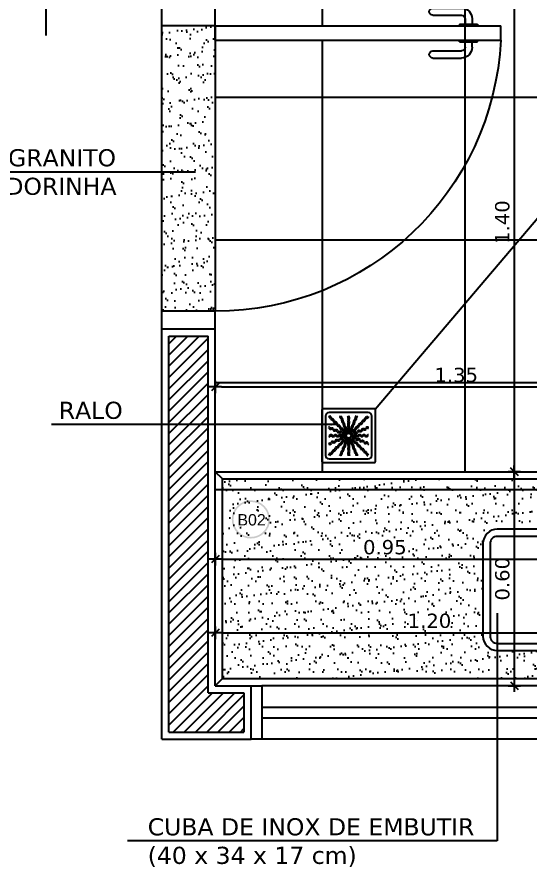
# Model space of a CAD drawing. Extents: x -36 to 357, y 137 to 237.
# Drawn here: x 3.981 to 5.418, y 178.419 to 180.803 of the extents above; entities that cross this region are included whole.
import ezdxf

# ---------------------------------------------------------------- set-up
doc = ezdxf.new("R2010")
doc.units = 0
doc.header["$LTSCALE"] = 0.01
doc.linetypes.add('HIDDEN', pattern=[9.525, 6.35, -3.175])
doc.layers.get('0').update_dxf_attribs({"linetype": 'CONTINUOUS'})
doc.layers.get('DEFPOINTS').update_dxf_attribs({"linetype": 'CONTINUOUS'})
for name, color, linetype in [('01', 1, 'CONTINUOUS'), ('252', 252, 'CONTINUOUS'), ('A-AREAS', 2, 'CONTINUOUS'), ('A-HACHURAPARED', 254, 'CONTINUOUS'), ('A-PAREDE', 5, 'CONTINUOUS'), ('A-PISOS-IDEN', 9, 'CONTINUOUS'), ('A-PORTA', 3, 'CONTINUOUS'), ('A-SIMBO', 2, 'CONTINUOUS'), ('A-SOLEIRA', 1, 'CONTINUOUS'), ('AR-ALV', 5, 'CONTINUOUS'), ('AR-PRJ-COB', 2, 'HIDDEN'), ('ARQ-CTA-1_025', 1, 'CONTINUOUS'), ('ARQ-EQP-VISTA', 1, 'CONTINUOUS'), ('ARQ-ESQ-VISTA1', 2, 'CONTINUOUS'), ('ARQ-SMB-1_025', 1, 'CONTINUOUS'), ('ARQ-SMB-1_100', 1, 'CONTINUOUS'), ('ARQ-TXT-1_025', 2, 'CONTINUOUS')]:
    doc.layers.add(name, color=color, linetype=linetype)
doc.styles.add('A16-E50', font='arial.ttf', dxfattribs={"height": 0.08})
doc.styles.add('ESC-50-A20', font='arial.ttf', dxfattribs={"height": 0.1})
doc.styles.add('FNDE Texto Cota 0025', font='verdana.ttf', dxfattribs={"height": 0.04})
doc.dimstyles.new('FNDE 1-0025', dxfattribs={"dimscale": 5, "dimtxt": 0.04, "dimasz": 0.0035, "dimexe": 0.15, "dimexo": 0.15, "dimgap": 0.0025, "dimtad": 1, "dimzin": 1, "dimdsep": 46, "dimtxsty": 'FNDE Texto Cota 0025', "dimblk": 'tic', "dimcen": 0.015, "dimdle": 0.15, "dimse1": 1, "dimse2": 1, "dimclrd": 251, "dimclre": 251, "dimclrt": 256, "dimaunit": 1, "dimadec": 3, "dimazin": 0, "dimtfac": 1, "dimtix": 1, "dimtmove": 2, "dimatfit": 3, "dimfxl": 0.15, "dimtvp": 1, "dimtolj": 1, "dimtzin": 0, "dimarcsym": 0})

# ---------------------------------------------------------------- blocks, each defined once
blk = doc.blocks.new('P-PM801')
at = {"layer": 'A-PORTA', "color": 0}
for p, q in [((-0.09, 0.15), (-0.09, 0.95)), ((-0.09, 0.95), (-0.05, 0.95)), ((-0.05, 0.15), (-0.05, 0.95)), ((-0.9, 0.15), (-0.9, 0)), ((-0.9, 0.15), (-0.85, 0.15)), ((-0.85, 0.15), (-0.85, 0)), ((-0.09, 0.15), (-0.05, 0.15)), ((-0.05, 0.15), (-0.05, 0)), ((-0.05, 0.15), (0, 0.15)), ((0, 0.15), (0, 0)), ((-0.05, 0), (0, 0)), ((-0.9, 0), (-0.85, 0))]:
    blk.add_line(p, q, dxfattribs=at)
at = {"layer": 'A-PORTA', "color": 1}
for p, q in [((-0.095, 0.8346), (-0.095, 0.8846)), ((-0.095, 0.8846), (-0.09, 0.8846)), ((-0.045, 0.8846), (-0.05, 0.8846)), ((-0.045, 0.8346), (-0.045, 0.8846)), ((-0.11, 0.8696), (-0.095, 0.8696)), ((-0.03, 0.8696), (-0.045, 0.8696)), ((-0.14, 0.7596), (-0.14, 0.8396)), ((-0.12, 0.7596), (-0.12, 0.8396)), ((-0.11, 0.8496), (-0.095, 0.8496)), ((-0.095, 0.8346), (-0.09, 0.8346)), ((-0.045, 0.8346), (-0.05, 0.8346)), ((-0.03, 0.8496), (-0.045, 0.8496)), ((-0.02, 0.7596), (-0.02, 0.8396)), ((0, 0.7596), (0, 0.8396))]:
    blk.add_line(p, q, dxfattribs=at)
for centre, radius, start, end in [((-0.05, 0.151), 0.8, 92.866, 180.0717), ((-0.11, 0.8396), 0.03, 90, 180), ((-0.03, 0.8396), 0.03, 0, 90), ((-0.11, 0.8396), 0.01, 90, 180), ((-0.03, 0.8396), 0.01, 0, 90), ((-0.13, 0.7596), 0.01, 180, 0), ((-0.01, 0.7596), 0.01, 180, 360)]:
    blk.add_arc(centre, radius, start, end, dxfattribs=at)
blk = doc.blocks.new('tic')
at = {"color": 251}
for p, q in [((-1, 0), (1, 0)), ((0, -1), (0, 1))]:
    blk.add_line(p, q, dxfattribs=at)
blk.add_line((-0.6, -0.6), (0.6, 0.6))
blk = doc.blocks.new('*D204')
at = {"layer": '252', "color": 251, "lineweight": -2, "transparency": 16777216}
blk.add_line((4.554, 179.7654), (5.869, 179.7654), dxfattribs=at)
at = {"layer": 'DEFPOINTS', "color": 0, "transparency": 16777216}
for p in [(5.8865, 179.7654), (4.5365, 179.5277, -2), (5.8865, 179.5277, -2)]:
    blk.add_point(p, dxfattribs=at)
at = {"layer": '252', "color": 251, "lineweight": -2, "transparency": 16777216, "xscale": 0.0175, "yscale": 0.0175, "zscale": 0.0175, "rotation": 180}
blk.add_blockref('tic', (4.5365, 179.7654), dxfattribs=at)
at = {"layer": '252', "color": 251, "lineweight": -2, "transparency": 16777216, "xscale": 0.0175, "yscale": 0.0175, "zscale": 0.0175}
blk.add_blockref('tic', (5.8865, 179.7654), dxfattribs=at)
at = {"layer": '252', "transparency": 16777216, "insert": (5.2115, 179.7987), "char_height": 0.04, "attachment_point": 5, "style": 'FNDE Texto Cota 0025'}
blk.add_mtext('\\A1;1.35', dxfattribs=at)
blk = doc.blocks.new('*D208')
at = {"layer": 'ARQ-CTA-1_025', "color": 251, "lineweight": -2, "transparency": 16777216}
blk.add_line((4.554, 179.0762), (5.719, 179.0762), dxfattribs=at)
at = {"layer": 'DEFPOINTS', "color": 0, "transparency": 16777216}
for p in [(5.7365, 179.0762), (4.5365, 178.893, -2), (5.7365, 178.893, -2)]:
    blk.add_point(p, dxfattribs=at)
at = {"layer": 'ARQ-CTA-1_025', "color": 251, "lineweight": -2, "transparency": 16777216, "xscale": 0.0175, "yscale": 0.0175, "zscale": 0.0175, "rotation": 180}
blk.add_blockref('tic', (4.5365, 179.0762), dxfattribs=at)
at = {"layer": 'ARQ-CTA-1_025', "color": 251, "lineweight": -2, "transparency": 16777216, "xscale": 0.0175, "yscale": 0.0175, "zscale": 0.0175}
blk.add_blockref('tic', (5.7365, 179.0762), dxfattribs=at)
at = {"layer": 'ARQ-CTA-1_025', "transparency": 16777216, "insert": (5.1365, 179.1095), "char_height": 0.04, "attachment_point": 5, "style": 'FNDE Texto Cota 0025'}
blk.add_mtext('\\A1;1.20', dxfattribs=at)
blk = doc.blocks.new('*D215')
at = {"layer": 'ARQ-CTA-1_025', "color": 251, "lineweight": -2, "transparency": 16777216}
blk.add_line((5.3741, 180.9102), (5.3741, 179.5452), dxfattribs=at)
at = {"layer": 'DEFPOINTS', "color": 0, "transparency": 16777216}
for p in [(5.2365, 180.9277, -2), (5.3375, 179.5277, -2), (5.3741, 179.5277)]:
    blk.add_point(p, dxfattribs=at)
at = {"layer": 'ARQ-CTA-1_025', "color": 251, "lineweight": -2, "transparency": 16777216, "xscale": 0.0175, "yscale": 0.0175, "zscale": 0.0175}
for p, rotation in [((5.3741, 180.9277), 90), ((5.3741, 179.5277), 270)]:
    blk.add_blockref('tic', p, dxfattribs=dict(at, rotation=rotation))
at = {"layer": 'ARQ-CTA-1_025', "transparency": 16777216, "insert": (5.3408, 180.2277), "char_height": 0.04, "attachment_point": 5, "rotation": 90, "style": 'FNDE Texto Cota 0025'}
blk.add_mtext('\\A1;1.40', dxfattribs=at)
blk = doc.blocks.new('*D216')
at = {"layer": 'ARQ-CTA-1_025', "color": 251, "lineweight": -2, "transparency": 16777216}
blk.add_line((5.3741, 179.5102), (5.3741, 178.9452), dxfattribs=at)
at = {"layer": 'DEFPOINTS', "color": 0, "transparency": 16777216}
for p in [(5.3375, 179.5277, -2), (4.6665, 178.9277, -2), (5.3741, 178.9277)]:
    blk.add_point(p, dxfattribs=at)
at = {"layer": 'ARQ-CTA-1_025', "color": 251, "lineweight": -2, "transparency": 16777216, "xscale": 0.0175, "yscale": 0.0175, "zscale": 0.0175}
for p, rotation in [((5.3741, 179.5277), 90), ((5.3741, 178.9277), 270)]:
    blk.add_blockref('tic', p, dxfattribs=dict(at, rotation=rotation))
at = {"layer": 'ARQ-CTA-1_025', "transparency": 16777216, "insert": (5.3408, 179.2277), "char_height": 0.04, "attachment_point": 5, "rotation": 90, "style": 'FNDE Texto Cota 0025'}
blk.add_mtext('\\A1;0.60', dxfattribs=at)
blk = doc.blocks.new('*D227')
at = {"layer": 'ARQ-CTA-1_025', "color": 251, "lineweight": -2, "transparency": 16777216}
blk.add_line((4.554, 179.2826), (5.469, 179.2826), dxfattribs=at)
at = {"layer": 'DEFPOINTS', "color": 0, "transparency": 16777216}
for p in [(5.4865, 179.2826), (5.4865, 179.1446, -2), (4.5365, 178.8758, -2)]:
    blk.add_point(p, dxfattribs=at)
at = {"layer": 'ARQ-CTA-1_025', "color": 251, "lineweight": -2, "transparency": 16777216, "xscale": 0.0175, "yscale": 0.0175, "zscale": 0.0175, "rotation": 180}
blk.add_blockref('tic', (4.5365, 179.2826), dxfattribs=at)
at = {"layer": 'ARQ-CTA-1_025', "color": 251, "lineweight": -2, "transparency": 16777216, "xscale": 0.0175, "yscale": 0.0175, "zscale": 0.0175}
blk.add_blockref('tic', (5.4865, 179.2826), dxfattribs=at)
at = {"layer": 'ARQ-CTA-1_025', "transparency": 16777216, "insert": (5.0115, 179.3159), "char_height": 0.04, "attachment_point": 5, "style": 'FNDE Texto Cota 0025'}
blk.add_mtext('\\A1;0.95', dxfattribs=at)
blk = doc.blocks.new('A$C29B145EC')
at = {"layer": '01', "color": 251, "ltscale": 10}
for p, q in [((0, 0.688), (0, 0.012)), ((0.688, 0.7), (0.012, 0.7)), ((0.7, 0.012), (0.7, 0.688)), ((0.047, 0.607), (0.047, 0.093)), ((0.607, 0.653), (0.093, 0.653)), ((0.653, 0.093), (0.653, 0.607)), ((0.3, 0.361), (0.299, 0.346)), ((0.3, 0.341), (0.305, 0.327)), ((0.308, 0.379), (0.302, 0.366)), ((0.323, 0.393), (0.312, 0.383)), ((0.341, 0.4), (0.327, 0.395)), ((0.361, 0.4), (0.346, 0.401)), ((0.379, 0.392), (0.366, 0.398)), ((0.393, 0.377), (0.383, 0.388)), ((0.392, 0.321), (0.398, 0.334)), ((0.4, 0.359), (0.395, 0.373)), ((0.4, 0.339), (0.401, 0.354)), ((0.307, 0.323), (0.317, 0.312)), ((0.321, 0.308), (0.334, 0.302)), ((0.339, 0.3), (0.354, 0.299)), ((0.359, 0.3), (0.373, 0.305)), ((0.377, 0.307), (0.388, 0.317)), ((0.012, 0), (0.688, 0)), ((0.093, 0.047), (0.607, 0.047))]:
    blk.add_line(p, q, dxfattribs=at)
blk.add_circle((0.35, 0.35), 0.0321, dxfattribs=at)
for centre, radius, start, end in [((0.012, 0.688), 0.0117, 90, 180), ((0.688, 0.688), 0.0117, 0, 90), ((0.093, 0.607), 0.0467, 90, 180), ((0.1, 0.6), 0.0117, 178.1581, 180), ((0.084, 0.576), 0.0245, 45, 79.4403), ((0.102, 0.635), 0.0245, 259.2868, 261.8122), ((0.095, 0.586), 0.0245, 45, 81.8122), ((0.084, 0.576), 0.0245, 8.1878, 45), ((0.133, 0.583), 0.0245, 188.1878, 225), ((0.095, 0.586), 0.0245, 8.1878, 45), ((0.133, 0.583), 0.0245, 225, 261.8122), ((0.143, 0.594), 0.0245, 188.1878, 225), ((0.143, 0.594), 0.0245, 225, 261.8122), ((0.126, 0.535), 0.0245, 45, 81.8122), ((0.136, 0.545), 0.0245, 45, 81.8122), ((0.136, 0.545), 0.0245, 8.1878, 45), ((0.261, 0.595), 0.0245, 165.6878, 202.5), ((0.213, 0.607), 0.0245, 345.6878, 11.3885), ((0.261, 0.595), 0.0245, 202.5, 239.3122), ((0.236, 0.553), 0.0245, 22.5, 59.3122), ((0.275, 0.6), 0.0245, 165.6878, 202.5), ((0.227, 0.612), 0.0245, 345.6878, 358.0205), ((0.275, 0.6), 0.0245, 202.5, 239.3122), ((0.236, 0.553), 0.0245, 345.6878, 22.5), ((0.25, 0.558), 0.0245, 22.5, 59.3122), ((0.25, 0.558), 0.0245, 345.6878, 22.5), ((0.361, 0.61), 0.0245, 177.0718, 216.8122), ((0.361, 0.552), 0.0245, 143.1878, 180), ((0.322, 0.581), 0.0245, 0, 36.8122), ((0.322, 0.581), 0.0245, 323.1878, 0), ((0.376, 0.61), 0.0245, 177.0718, 216.8122), ((0.376, 0.552), 0.0245, 143.1878, 180), ((0.337, 0.581), 0.0245, 0, 36.8122), ((0.337, 0.581), 0.0245, 323.1878, 0), ((0.413, 0.574), 0.0245, 300.6878, 337.5), ((0.46, 0.586), 0.0245, 157.5, 194.3122), ((0.413, 0.574), 0.0245, 337.5, 14.3122), ((0.46, 0.586), 0.0245, 120.6878, 157.5), ((0.426, 0.568), 0.0245, 300.6878, 337.5), ((0.435, 0.628), 0.0245, 300.6878, 317.2021), ((0.474, 0.58), 0.0245, 157.5, 194.3122), ((0.426, 0.568), 0.0245, 337.5, 14.3122), ((0.474, 0.58), 0.0245, 120.6878, 157.5), ((0.448, 0.622), 0.0245, 300.6878, 333.4223), ((0.535, 0.574), 0.0245, 278.1878, 315), ((0.535, 0.574), 0.0245, 315, 351.8122), ((0.583, 0.567), 0.0245, 135, 171.8122), ((0.545, 0.564), 0.0245, 315, 351.8122), ((0.583, 0.567), 0.0245, 98.1878, 135), ((0.594, 0.557), 0.0245, 135, 171.8122), ((0.594, 0.557), 0.0245, 98.1878, 135), ((0.576, 0.616), 0.0245, 278.1878, 315), ((0.586, 0.605), 0.0245, 278.1878, 315), ((0.576, 0.616), 0.0245, 315, 349.4403), ((0.586, 0.605), 0.0245, 315, 351.8122), ((0.607, 0.607), 0.0467, 0, 90), ((0.078, 0.448), 0.0245, 30.6878, 63.4223), ((0.072, 0.435), 0.0245, 30.6878, 47.2021), ((0.114, 0.46), 0.0245, 210.6878, 247.5), ((0.12, 0.474), 0.0245, 210.6878, 247.5), ((0.12, 0.474), 0.0245, 247.5, 284.3122), ((0.132, 0.426), 0.0245, 67.5, 104.3122), ((0.132, 0.426), 0.0245, 30.6878, 67.5), ((0.126, 0.535), 0.0245, 8.1878, 45), ((0.174, 0.542), 0.0245, 188.1878, 225), ((0.174, 0.542), 0.0245, 225, 261.8122), ((0.185, 0.552), 0.0245, 188.1878, 225), ((0.185, 0.552), 0.0245, 225, 261.8122), ((0.167, 0.493), 0.0245, 45, 81.8122), ((0.178, 0.504), 0.0245, 45, 81.8122), ((0.167, 0.493), 0.0245, 8.1878, 45), ((0.216, 0.501), 0.0245, 188.1878, 225), ((0.178, 0.504), 0.0245, 8.1878, 45), ((0.216, 0.501), 0.0245, 225, 261.8122), ((0.226, 0.511), 0.0245, 188.1878, 225), ((0.226, 0.511), 0.0245, 225, 261.8122), ((0.209, 0.452), 0.0245, 45, 81.8122), ((0.219, 0.463), 0.0245, 45, 81.8122), ((0.209, 0.452), 0.0245, 8.1878, 45), ((0.257, 0.459), 0.0245, 188.1878, 225), ((0.219, 0.463), 0.0245, 8.1878, 45), ((0.267, 0.47), 0.0245, 188.1878, 225), ((0.267, 0.47), 0.0245, 225, 261.8122), ((0.283, 0.541), 0.0245, 165.6878, 202.5), ((0.283, 0.541), 0.0245, 202.5, 239.3122), ((0.26, 0.421), 0.0245, 45, 81.8122), ((0.258, 0.499), 0.0245, 22.5, 59.3122), ((0.297, 0.546), 0.0245, 165.6878, 202.5), ((0.297, 0.546), 0.0245, 202.5, 239.3122), ((0.258, 0.499), 0.0245, 345.6878, 22.5), ((0.306, 0.487), 0.0245, 165.6878, 202.5), ((0.306, 0.487), 0.0245, 202.5, 239.3122), ((0.272, 0.504), 0.0245, 22.5, 59.3122), ((0.281, 0.445), 0.0245, 22.5, 59.3122), ((0.272, 0.504), 0.0245, 345.6878, 22.5), ((0.32, 0.492), 0.0245, 165.6878, 202.5), ((0.32, 0.492), 0.0245, 202.5, 239.3122), ((0.281, 0.445), 0.0245, 345.6878, 22.5), ((0.295, 0.45), 0.0245, 22.5, 59.3122), ((0.295, 0.45), 0.0245, 345.6878, 22.5), ((0.361, 0.552), 0.0245, 180, 216.8122), ((0.362, 0.493), 0.0245, 143.1878, 180), ((0.362, 0.493), 0.0245, 180, 216.8122), ((0.362, 0.435), 0.0245, 143.1878, 180), ((0.322, 0.522), 0.0245, 0, 36.8122), ((0.322, 0.522), 0.0245, 323.1878, 0), ((0.322, 0.464), 0.0245, 0, 36.8122), ((0.322, 0.464), 0.0245, 323.1878, 0), ((0.376, 0.552), 0.0245, 180, 216.8122), ((0.376, 0.493), 0.0245, 143.1878, 180), ((0.376, 0.493), 0.0245, 180, 216.8122), ((0.376, 0.435), 0.0245, 143.1878, 180), ((0.337, 0.522), 0.0245, 0, 36.8122), ((0.337, 0.522), 0.0245, 323.1878, 0), ((0.337, 0.464), 0.0245, 0, 36.8122), ((0.337, 0.464), 0.0245, 323.1878, 0), ((0.368, 0.466), 0.0245, 300.6878, 337.5), ((0.415, 0.478), 0.0245, 157.5, 194.3122), ((0.368, 0.466), 0.0245, 337.5, 14.3122), ((0.415, 0.478), 0.0245, 120.6878, 157.5), ((0.382, 0.46), 0.0245, 300.6878, 337.5), ((0.39, 0.52), 0.0245, 300.6878, 337.5), ((0.382, 0.46), 0.0245, 337.5, 14.3122), ((0.429, 0.472), 0.0245, 157.5, 194.3122), ((0.429, 0.472), 0.0245, 120.6878, 157.5), ((0.438, 0.532), 0.0245, 157.5, 194.3122), ((0.39, 0.52), 0.0245, 337.5, 14.3122), ((0.438, 0.532), 0.0245, 120.6878, 157.5), ((0.404, 0.514), 0.0245, 300.6878, 337.5), ((0.451, 0.526), 0.0245, 157.5, 194.3122), ((0.404, 0.514), 0.0245, 337.5, 14.3122), ((0.411, 0.45), 0.0245, 315, 351.8122), ((0.451, 0.526), 0.0245, 120.6878, 157.5), ((0.459, 0.443), 0.0245, 135, 171.8122), ((0.459, 0.443), 0.0245, 98.1878, 135), ((0.47, 0.433), 0.0245, 135, 171.8122), ((0.47, 0.433), 0.0245, 98.1878, 135), ((0.452, 0.491), 0.0245, 278.1878, 315), ((0.463, 0.481), 0.0245, 278.1878, 315), ((0.452, 0.491), 0.0245, 315, 351.8122), ((0.501, 0.484), 0.0245, 135, 171.8122), ((0.463, 0.481), 0.0245, 315, 351.8122), ((0.501, 0.484), 0.0245, 98.1878, 135), ((0.511, 0.474), 0.0245, 135, 171.8122), ((0.511, 0.474), 0.0245, 98.1878, 135), ((0.493, 0.533), 0.0245, 278.1878, 315), ((0.504, 0.522), 0.0245, 278.1878, 315), ((0.493, 0.533), 0.0245, 315, 351.8122), ((0.542, 0.526), 0.0245, 135, 171.8122), ((0.504, 0.522), 0.0245, 315, 351.8122), ((0.542, 0.526), 0.0245, 98.1878, 135), ((0.552, 0.515), 0.0245, 135, 171.8122), ((0.552, 0.515), 0.0245, 98.1878, 135), ((0.545, 0.564), 0.0245, 278.1878, 315), ((0.553, 0.464), 0.0245, 292.5, 329.3122), ((0.595, 0.439), 0.0245, 112.5, 149.3122), ((0.6, 0.425), 0.0245, 112.5, 149.3122), ((0.595, 0.439), 0.0245, 75.6878, 112.5), ((0.6, 0.425), 0.0245, 75.6878, 112.5), ((0.607, 0.487), 0.0245, 255.6878, 281.3885), ((0.612, 0.473), 0.0245, 255.6878, 268.0205), ((0.09, 0.376), 0.0245, 267.0718, 270), ((0.09, 0.361), 0.0245, 267.0718, 270), ((0.09, 0.376), 0.0245, 270, 306.8122), ((0.09, 0.361), 0.0245, 270, 306.8122), ((0.114, 0.46), 0.0245, 247.5, 284.3122), ((0.119, 0.337), 0.0245, 90, 126.8122), ((0.119, 0.322), 0.0245, 90, 126.8122), ((0.119, 0.337), 0.0245, 53.1878, 90), ((0.119, 0.322), 0.0245, 53.1878, 90), ((0.126, 0.413), 0.0245, 67.5, 104.3122), ((0.148, 0.376), 0.0245, 233.1878, 270), ((0.148, 0.361), 0.0245, 233.1878, 270), ((0.126, 0.413), 0.0245, 30.6878, 67.5), ((0.168, 0.438), 0.0245, 210.6878, 247.5), ((0.148, 0.376), 0.0245, 270, 306.8122), ((0.148, 0.361), 0.0245, 270, 306.8122), ((0.174, 0.451), 0.0245, 210.6878, 247.5), ((0.168, 0.438), 0.0245, 247.5, 284.3122), ((0.178, 0.337), 0.0245, 90, 126.8122), ((0.178, 0.322), 0.0245, 90, 126.8122), ((0.174, 0.451), 0.0245, 247.5, 284.3122), ((0.18, 0.39), 0.0245, 67.5, 104.3122), ((0.178, 0.337), 0.0245, 53.1878, 90), ((0.178, 0.322), 0.0245, 53.1878, 90), ((0.186, 0.404), 0.0245, 67.5, 104.3122), ((0.18, 0.39), 0.0245, 30.6878, 67.5), ((0.207, 0.376), 0.0245, 233.1878, 270), ((0.207, 0.362), 0.0245, 233.1878, 270), ((0.186, 0.404), 0.0245, 30.6878, 67.5), ((0.222, 0.415), 0.0245, 210.6878, 247.5), ((0.228, 0.429), 0.0245, 210.6878, 247.5), ((0.207, 0.376), 0.0245, 270, 306.8122), ((0.207, 0.362), 0.0245, 270, 306.8122), ((0.222, 0.415), 0.0245, 247.5, 284.3122), ((0.228, 0.429), 0.0245, 247.5, 284.3122), ((0.236, 0.337), 0.0245, 90, 126.8122), ((0.236, 0.322), 0.0245, 90, 126.8122), ((0.234, 0.368), 0.0245, 67.5, 104.3122), ((0.24, 0.382), 0.0245, 67.5, 104.3122), ((0.236, 0.337), 0.0245, 53.1878, 90), ((0.236, 0.322), 0.0245, 53.1878, 90), ((0.257, 0.459), 0.0245, 225, 261.8122), ((0.234, 0.368), 0.0245, 30.6878, 67.5), ((0.24, 0.382), 0.0245, 30.6878, 67.5), ((0.265, 0.376), 0.0245, 233.1878, 270), ((0.265, 0.362), 0.0245, 233.1878, 270), ((0.25, 0.411), 0.0245, 45, 81.8122), ((0.276, 0.393), 0.0245, 210.6878, 247.5), ((0.282, 0.407), 0.0245, 210.6878, 247.5), ((0.265, 0.376), 0.0245, 270, 306.8122), ((0.265, 0.362), 0.0245, 270, 306.8122), ((0.25, 0.411), 0.0245, 8.1878, 45), ((0.276, 0.393), 0.0245, 247.5, 284.3122), ((0.282, 0.407), 0.0245, 247.5, 284.3122), ((0.298, 0.418), 0.0245, 188.1878, 225), ((0.26, 0.421), 0.0245, 8.1878, 45), ((0.295, 0.337), 0.0245, 90, 126.8122), ((0.295, 0.322), 0.0245, 90, 126.8122), ((0.298, 0.418), 0.0245, 225, 261.8122), ((0.288, 0.346), 0.0245, 67.5, 104.3122), ((0.304, 0.317), 0.0245, 112.5, 149.3122), ((0.309, 0.429), 0.0245, 188.1878, 225), ((0.294, 0.359), 0.0245, 67.5, 104.3122), ((0.309, 0.429), 0.0245, 225, 261.8122), ((0.304, 0.317), 0.0245, 98.9707, 112.5), ((0.291, 0.37), 0.0245, 45, 81.8122), ((0.295, 0.337), 0.0245, 76.4707, 90), ((0.295, 0.322), 0.0245, 79.116, 90), ((0.288, 0.346), 0.0245, 56.616, 67.5), ((0.294, 0.359), 0.0245, 53.9707, 67.5), ((0.328, 0.433), 0.0245, 165.6878, 202.5), ((0.302, 0.38), 0.0245, 45, 81.8122), ((0.328, 0.433), 0.0245, 202.5, 239.3122), ((0.291, 0.37), 0.0245, 34.116, 45), ((0.303, 0.391), 0.0245, 22.5, 59.3122), ((0.342, 0.438), 0.0245, 165.6878, 202.5), ((0.342, 0.438), 0.0245, 202.5, 239.3122), ((0.302, 0.38), 0.0245, 31.4707, 45), ((0.303, 0.391), 0.0245, 11.616, 22.5), ((0.317, 0.396), 0.0245, 22.5, 59.3122), ((0.362, 0.435), 0.0245, 180, 216.8122), ((0.317, 0.396), 0.0245, 8.9707, 22.5), ((0.322, 0.405), 0.0245, 0, 36.8122), ((0.322, 0.405), 0.0245, 349.116, 0), ((0.376, 0.435), 0.0245, 180, 216.8122), ((0.337, 0.405), 0.0245, 0, 36.8122), ((0.337, 0.405), 0.0245, 346.4707, 0), ((0.346, 0.412), 0.0245, 326.616, 337.5), ((0.346, 0.412), 0.0245, 337.5, 14.3122), ((0.393, 0.424), 0.0245, 157.5, 194.3122), ((0.393, 0.424), 0.0245, 120.6878, 157.5), ((0.359, 0.406), 0.0245, 323.9707, 337.5), ((0.407, 0.418), 0.0245, 157.5, 194.3122), ((0.359, 0.406), 0.0245, 337.5, 14.3122), ((0.37, 0.409), 0.0245, 304.116, 315), ((0.407, 0.418), 0.0245, 120.6878, 157.5), ((0.37, 0.409), 0.0245, 315, 351.8122), ((0.38, 0.398), 0.0245, 301.4707, 315), ((0.418, 0.402), 0.0245, 135, 171.8122), ((0.391, 0.397), 0.0245, 281.616, 292.5), ((0.38, 0.398), 0.0245, 315, 351.8122), ((0.412, 0.354), 0.0245, 236.616, 247.5), ((0.391, 0.397), 0.0245, 292.5, 329.3122), ((0.396, 0.383), 0.0245, 278.9707, 292.5), ((0.405, 0.363), 0.0245, 256.4707, 270), ((0.418, 0.402), 0.0245, 98.1878, 135), ((0.405, 0.378), 0.0245, 259.116, 270), ((0.429, 0.391), 0.0245, 135, 171.8122), ((0.405, 0.378), 0.0245, 270, 306.8122), ((0.405, 0.363), 0.0245, 270, 306.8122), ((0.396, 0.383), 0.0245, 292.5, 329.3122), ((0.429, 0.391), 0.0245, 98.1878, 135), ((0.433, 0.372), 0.0245, 112.5, 149.3122), ((0.411, 0.45), 0.0245, 278.1878, 315), ((0.438, 0.358), 0.0245, 112.5, 149.3122), ((0.435, 0.338), 0.0245, 90, 126.8122), ((0.435, 0.324), 0.0245, 90, 126.8122), ((0.433, 0.372), 0.0245, 75.6878, 112.5), ((0.421, 0.44), 0.0245, 278.1878, 315), ((0.438, 0.358), 0.0245, 75.6878, 112.5), ((0.435, 0.338), 0.0245, 53.1878, 90), ((0.435, 0.324), 0.0245, 53.1878, 90), ((0.445, 0.419), 0.0245, 255.6878, 292.5), ((0.421, 0.44), 0.0245, 315, 351.8122), ((0.45, 0.405), 0.0245, 255.6878, 292.5), ((0.464, 0.378), 0.0245, 233.1878, 270), ((0.464, 0.363), 0.0245, 233.1878, 270), ((0.445, 0.419), 0.0245, 292.5, 329.3122), ((0.45, 0.405), 0.0245, 292.5, 329.3122), ((0.464, 0.378), 0.0245, 270, 306.8122), ((0.464, 0.363), 0.0245, 270, 306.8122), ((0.487, 0.394), 0.0245, 112.5, 149.3122), ((0.492, 0.38), 0.0245, 112.5, 149.3122), ((0.487, 0.394), 0.0245, 75.6878, 112.5), ((0.493, 0.338), 0.0245, 90, 126.8122), ((0.493, 0.324), 0.0245, 90, 126.8122), ((0.492, 0.38), 0.0245, 75.6878, 112.5), ((0.499, 0.442), 0.0245, 255.6878, 292.5), ((0.493, 0.338), 0.0245, 53.1878, 90), ((0.493, 0.324), 0.0245, 53.1878, 90), ((0.504, 0.428), 0.0245, 255.6878, 292.5), ((0.499, 0.442), 0.0245, 292.5, 329.3122), ((0.522, 0.378), 0.0245, 233.1878, 270), ((0.522, 0.363), 0.0245, 233.1878, 270), ((0.504, 0.428), 0.0245, 292.5, 329.3122), ((0.541, 0.417), 0.0245, 112.5, 149.3122), ((0.522, 0.378), 0.0245, 270, 306.8122), ((0.522, 0.363), 0.0245, 270, 306.8122), ((0.546, 0.403), 0.0245, 112.5, 149.3122), ((0.541, 0.417), 0.0245, 75.6878, 112.5), ((0.546, 0.403), 0.0245, 75.6878, 112.5), ((0.552, 0.339), 0.0245, 90, 126.8122), ((0.552, 0.324), 0.0245, 90, 126.8122), ((0.553, 0.464), 0.0245, 255.6878, 292.5), ((0.558, 0.45), 0.0245, 255.6878, 292.5), ((0.552, 0.339), 0.0245, 53.1878, 90), ((0.552, 0.324), 0.0245, 53.1878, 90), ((0.581, 0.378), 0.0245, 233.1878, 270), ((0.581, 0.363), 0.0245, 233.1878, 270), ((0.558, 0.45), 0.0245, 292.5, 329.3122), ((0.581, 0.378), 0.0245, 270, 306.8122), ((0.581, 0.363), 0.0245, 270, 306.8122), ((0.61, 0.339), 0.0245, 90, 126.8122), ((0.61, 0.324), 0.0245, 90, 126.8122), ((0.61, 0.339), 0.0245, 87.0718, 90), ((0.61, 0.324), 0.0245, 87.0718, 90), ((0.088, 0.227), 0.0245, 75.6878, 88.0205), ((0.093, 0.213), 0.0245, 75.6878, 101.3885), ((0.1, 0.275), 0.0245, 255.6878, 292.5), ((0.105, 0.261), 0.0245, 255.6878, 292.5), ((0.1, 0.275), 0.0245, 292.5, 329.3122), ((0.105, 0.261), 0.0245, 292.5, 329.3122), ((0.142, 0.25), 0.0245, 112.5, 149.3122), ((0.147, 0.236), 0.0245, 112.5, 149.3122), ((0.142, 0.25), 0.0245, 75.6878, 112.5), ((0.147, 0.236), 0.0245, 75.6878, 112.5), ((0.154, 0.297), 0.0245, 255.6878, 292.5), ((0.159, 0.283), 0.0245, 255.6878, 292.5), ((0.154, 0.297), 0.0245, 292.5, 329.3122), ((0.159, 0.283), 0.0245, 292.5, 329.3122), ((0.196, 0.272), 0.0245, 112.5, 149.3122), ((0.201, 0.258), 0.0245, 112.5, 149.3122), ((0.196, 0.272), 0.0245, 75.6878, 112.5), ((0.201, 0.258), 0.0245, 75.6878, 112.5), ((0.208, 0.32), 0.0245, 255.6878, 292.5), ((0.189, 0.226), 0.0245, 315, 351.8122), ((0.213, 0.306), 0.0245, 255.6878, 292.5), ((0.237, 0.219), 0.0245, 135, 171.8122), ((0.208, 0.32), 0.0245, 292.5, 329.3122), ((0.237, 0.219), 0.0245, 98.1878, 135), ((0.213, 0.306), 0.0245, 292.5, 329.3122), ((0.248, 0.209), 0.0245, 135, 171.8122), ((0.25, 0.295), 0.0245, 112.5, 149.3122), ((0.248, 0.209), 0.0245, 98.1878, 135), ((0.255, 0.281), 0.0245, 112.5, 149.3122), ((0.23, 0.267), 0.0245, 278.1878, 315), ((0.25, 0.295), 0.0245, 75.6878, 112.5), ((0.241, 0.257), 0.0245, 278.1878, 315), ((0.255, 0.281), 0.0245, 75.6878, 112.5), ((0.23, 0.267), 0.0245, 315, 351.8122), ((0.279, 0.26), 0.0245, 135, 171.8122), ((0.262, 0.342), 0.0245, 255.6878, 292.5), ((0.241, 0.257), 0.0245, 315, 351.8122), ((0.267, 0.328), 0.0245, 255.6878, 292.5), ((0.279, 0.26), 0.0245, 98.1878, 135), ((0.289, 0.25), 0.0245, 135, 171.8122), ((0.262, 0.342), 0.0245, 292.5, 329.3122), ((0.289, 0.25), 0.0245, 98.1878, 135), ((0.271, 0.309), 0.0245, 278.1878, 315), ((0.267, 0.328), 0.0245, 292.5, 329.3122), ((0.282, 0.298), 0.0245, 278.1878, 315), ((0.309, 0.303), 0.0245, 112.5, 149.3122), ((0.271, 0.309), 0.0245, 315, 351.8122), ((0.318, 0.24), 0.0245, 157.5, 194.3122), ((0.271, 0.228), 0.0245, 337.5, 14.3122), ((0.32, 0.302), 0.0245, 135, 171.8122), ((0.318, 0.24), 0.0245, 120.6878, 157.5), ((0.282, 0.298), 0.0245, 315, 351.8122), ((0.309, 0.303), 0.0245, 101.616, 112.5), ((0.32, 0.302), 0.0245, 121.4707, 135), ((0.33, 0.291), 0.0245, 135, 171.8122), ((0.293, 0.282), 0.0245, 300.6878, 337.5), ((0.285, 0.222), 0.0245, 337.5, 14.3122), ((0.332, 0.234), 0.0245, 157.5, 194.3122), ((0.332, 0.234), 0.0245, 120.6878, 157.5), ((0.33, 0.291), 0.0245, 124.116, 135), ((0.341, 0.294), 0.0245, 157.5, 194.3122), ((0.293, 0.282), 0.0245, 337.5, 14.3122), ((0.341, 0.294), 0.0245, 143.9707, 157.5), ((0.307, 0.276), 0.0245, 300.6878, 337.5), ((0.307, 0.276), 0.0245, 337.5, 14.3122), ((0.354, 0.288), 0.0245, 157.5, 194.3122), ((0.354, 0.288), 0.0245, 146.616, 157.5), ((0.363, 0.295), 0.0245, 166.4707, 180), ((0.363, 0.295), 0.0245, 180, 216.8122), ((0.363, 0.236), 0.0245, 143.1878, 180), ((0.363, 0.236), 0.0245, 180, 216.8122), ((0.324, 0.265), 0.0245, 0, 36.8122), ((0.324, 0.265), 0.0245, 323.1878, 0), ((0.378, 0.295), 0.0245, 169.116, 180), ((0.378, 0.295), 0.0245, 180, 216.8122), ((0.378, 0.236), 0.0245, 143.1878, 180), ((0.378, 0.236), 0.0245, 180, 216.8122), ((0.338, 0.265), 0.0245, 0, 36.8122), ((0.338, 0.265), 0.0245, 323.1878, 0), ((0.383, 0.304), 0.0245, 188.9707, 202.5), ((0.383, 0.304), 0.0245, 202.5, 239.3122), ((0.358, 0.262), 0.0245, 22.5, 59.3122), ((0.397, 0.309), 0.0245, 191.616, 202.5), ((0.397, 0.309), 0.0245, 202.5, 239.3122), ((0.398, 0.32), 0.0245, 211.4707, 225), ((0.398, 0.32), 0.0245, 225, 261.8122), ((0.358, 0.262), 0.0245, 345.6878, 22.5), ((0.405, 0.25), 0.0245, 165.6878, 202.5), ((0.405, 0.25), 0.0245, 202.5, 239.3122), ((0.372, 0.267), 0.0245, 22.5, 59.3122), ((0.409, 0.33), 0.0245, 214.116, 225), ((0.409, 0.33), 0.0245, 225, 261.8122), ((0.406, 0.341), 0.0245, 233.9707, 247.5), ((0.38, 0.208), 0.0245, 22.5, 59.3122), ((0.372, 0.267), 0.0245, 345.6878, 22.5), ((0.391, 0.271), 0.0245, 45, 81.8122), ((0.419, 0.255), 0.0245, 165.6878, 202.5), ((0.419, 0.255), 0.0245, 202.5, 239.3122), ((0.406, 0.341), 0.0245, 247.5, 284.3122), ((0.412, 0.354), 0.0245, 247.5, 284.3122), ((0.402, 0.282), 0.0245, 45, 81.8122), ((0.394, 0.213), 0.0245, 22.5, 59.3122), ((0.391, 0.271), 0.0245, 8.1878, 45), ((0.418, 0.293), 0.0245, 67.5, 104.3122), ((0.44, 0.279), 0.0245, 188.1878, 225), ((0.394, 0.213), 0.0245, 345.6878, 22.5), ((0.424, 0.307), 0.0245, 67.5, 104.3122), ((0.402, 0.282), 0.0245, 8.1878, 45), ((0.44, 0.279), 0.0245, 225, 261.8122), ((0.45, 0.289), 0.0245, 188.1878, 225), ((0.418, 0.293), 0.0245, 30.6878, 67.5), ((0.424, 0.307), 0.0245, 30.6878, 67.5), ((0.45, 0.289), 0.0245, 225, 261.8122), ((0.433, 0.23), 0.0245, 45, 81.8122), ((0.46, 0.318), 0.0245, 210.6878, 247.5), ((0.466, 0.332), 0.0245, 210.6878, 247.5), ((0.443, 0.241), 0.0245, 45, 81.8122), ((0.433, 0.23), 0.0245, 8.1878, 45), ((0.46, 0.318), 0.0245, 247.5, 284.3122), ((0.466, 0.332), 0.0245, 247.5, 284.3122), ((0.481, 0.237), 0.0245, 188.1878, 225), ((0.443, 0.241), 0.0245, 8.1878, 45), ((0.472, 0.271), 0.0245, 67.5, 104.3122), ((0.491, 0.248), 0.0245, 188.1878, 225), ((0.478, 0.285), 0.0245, 67.5, 104.3122), ((0.491, 0.248), 0.0245, 225, 261.8122), ((0.472, 0.271), 0.0245, 30.6878, 67.5), ((0.478, 0.285), 0.0245, 30.6878, 67.5), ((0.484, 0.199), 0.0245, 45, 81.8122), ((0.514, 0.296), 0.0245, 210.6878, 247.5), ((0.52, 0.31), 0.0245, 210.6878, 247.5), ((0.514, 0.296), 0.0245, 247.5, 284.3122), ((0.52, 0.31), 0.0245, 247.5, 284.3122), ((0.526, 0.249), 0.0245, 67.5, 104.3122), ((0.532, 0.262), 0.0245, 67.5, 104.3122), ((0.526, 0.249), 0.0245, 30.6878, 67.5), ((0.532, 0.262), 0.0245, 30.6878, 67.5), ((0.568, 0.274), 0.0245, 210.6878, 247.5), ((0.574, 0.287), 0.0245, 210.6878, 247.5), ((0.568, 0.274), 0.0245, 247.5, 284.3122), ((0.574, 0.287), 0.0245, 247.5, 284.3122), ((0.58, 0.226), 0.0245, 67.5, 104.3122), ((0.586, 0.24), 0.0245, 67.5, 104.3122), ((0.58, 0.226), 0.0245, 30.6878, 67.5), ((0.586, 0.24), 0.0245, 30.6878, 67.5), ((0.622, 0.252), 0.0245, 210.6878, 243.4223), ((0.628, 0.265), 0.0245, 210.6878, 227.2021), ((0.114, 0.095), 0.0245, 135, 171.8122), ((0.114, 0.095), 0.0245, 98.1878, 135), ((0.106, 0.143), 0.0245, 278.1878, 315), ((0.117, 0.133), 0.0245, 278.1878, 315), ((0.106, 0.143), 0.0245, 315, 351.8122), ((0.155, 0.136), 0.0245, 135, 171.8122), ((0.117, 0.133), 0.0245, 315, 351.8122), ((0.155, 0.136), 0.0245, 98.1878, 135), ((0.165, 0.126), 0.0245, 135, 171.8122), ((0.165, 0.126), 0.0245, 98.1878, 135), ((0.148, 0.185), 0.0245, 278.1878, 315), ((0.158, 0.174), 0.0245, 278.1878, 315), ((0.148, 0.185), 0.0245, 315, 351.8122), ((0.196, 0.178), 0.0245, 135, 171.8122), ((0.158, 0.174), 0.0245, 315, 351.8122), ((0.196, 0.178), 0.0245, 98.1878, 135), ((0.207, 0.167), 0.0245, 135, 171.8122), ((0.207, 0.167), 0.0245, 98.1878, 135), ((0.189, 0.226), 0.0245, 278.1878, 315), ((0.199, 0.216), 0.0245, 278.1878, 315), ((0.199, 0.216), 0.0245, 315, 351.8122), ((0.274, 0.132), 0.0245, 157.5, 194.3122), ((0.226, 0.12), 0.0245, 337.5, 14.3122), ((0.274, 0.132), 0.0245, 120.6878, 157.5), ((0.249, 0.174), 0.0245, 300.6878, 337.5), ((0.287, 0.126), 0.0245, 157.5, 194.3122), ((0.24, 0.114), 0.0245, 337.5, 14.3122), ((0.287, 0.126), 0.0245, 120.6878, 157.5), ((0.249, 0.174), 0.0245, 337.5, 14.3122), ((0.296, 0.186), 0.0245, 157.5, 194.3122), ((0.296, 0.186), 0.0245, 120.6878, 157.5), ((0.262, 0.168), 0.0245, 300.6878, 337.5), ((0.271, 0.228), 0.0245, 300.6878, 337.5), ((0.31, 0.18), 0.0245, 157.5, 194.3122), ((0.262, 0.168), 0.0245, 337.5, 14.3122), ((0.31, 0.18), 0.0245, 120.6878, 157.5), ((0.285, 0.222), 0.0245, 300.6878, 337.5), ((0.363, 0.178), 0.0245, 143.1878, 180), ((0.363, 0.178), 0.0245, 180, 216.8122), ((0.363, 0.119), 0.0245, 143.1878, 180), ((0.363, 0.119), 0.0245, 180, 216.8122), ((0.324, 0.207), 0.0245, 0, 36.8122), ((0.324, 0.207), 0.0245, 323.1878, 0), ((0.324, 0.148), 0.0245, 0, 36.8122), ((0.324, 0.148), 0.0245, 323.1878, 0), ((0.378, 0.178), 0.0245, 143.1878, 180), ((0.378, 0.178), 0.0245, 180, 216.8122), ((0.378, 0.119), 0.0245, 143.1878, 180), ((0.378, 0.119), 0.0245, 180, 216.8122), ((0.338, 0.207), 0.0245, 0, 36.8122), ((0.338, 0.207), 0.0245, 323.1878, 0), ((0.339, 0.148), 0.0245, 0, 36.8122), ((0.339, 0.148), 0.0245, 323.1878, 0), ((0.38, 0.208), 0.0245, 345.6878, 22.5), ((0.428, 0.196), 0.0245, 165.6878, 202.5), ((0.428, 0.196), 0.0245, 202.5, 239.3122), ((0.403, 0.154), 0.0245, 22.5, 59.3122), ((0.442, 0.201), 0.0245, 165.6878, 202.5), ((0.442, 0.201), 0.0245, 202.5, 239.3122), ((0.403, 0.154), 0.0245, 345.6878, 22.5), ((0.45, 0.142), 0.0245, 165.6878, 202.5), ((0.45, 0.142), 0.0245, 202.5, 239.3122), ((0.417, 0.159), 0.0245, 22.5, 59.3122), ((0.425, 0.1), 0.0245, 22.5, 59.3122), ((0.417, 0.159), 0.0245, 345.6878, 22.5), ((0.464, 0.147), 0.0245, 165.6878, 202.5), ((0.464, 0.147), 0.0245, 202.5, 239.3122), ((0.439, 0.105), 0.0245, 22.5, 59.3122), ((0.439, 0.105), 0.0245, 345.6878, 22.5), ((0.481, 0.237), 0.0245, 225, 261.8122), ((0.474, 0.189), 0.0245, 45, 81.8122), ((0.474, 0.189), 0.0245, 8.1878, 45), ((0.522, 0.196), 0.0245, 188.1878, 225), ((0.484, 0.199), 0.0245, 8.1878, 45), ((0.522, 0.196), 0.0245, 225, 261.8122), ((0.533, 0.207), 0.0245, 188.1878, 225), ((0.533, 0.207), 0.0245, 225, 261.8122), ((0.515, 0.148), 0.0245, 45, 81.8122), ((0.526, 0.158), 0.0245, 45, 81.8122), ((0.515, 0.148), 0.0245, 8.1878, 45), ((0.564, 0.155), 0.0245, 188.1878, 225), ((0.526, 0.158), 0.0245, 8.1878, 45), ((0.564, 0.155), 0.0245, 225, 261.8122), ((0.574, 0.165), 0.0245, 188.1878, 225), ((0.574, 0.165), 0.0245, 225, 261.8122), ((0.557, 0.106), 0.0245, 45, 81.8122), ((0.567, 0.117), 0.0245, 45, 81.8122), ((0.557, 0.106), 0.0245, 8.1878, 45), ((0.567, 0.117), 0.0245, 8.1878, 45), ((0.616, 0.124), 0.0245, 188.1878, 225), ((0.012, 0.012), 0.0117, 180, 270), ((0.093, 0.093), 0.0467, 180, 270), ((0.065, 0.102), 0.0245, 349.2868, 351.8122), ((0.124, 0.084), 0.0245, 135, 169.4403), ((0.124, 0.084), 0.0245, 98.1878, 135), ((0.252, 0.078), 0.0245, 120.6878, 153.4223), ((0.226, 0.12), 0.0245, 300.6878, 337.5), ((0.265, 0.072), 0.0245, 120.6878, 137.2021), ((0.24, 0.114), 0.0245, 300.6878, 337.5), ((0.324, 0.09), 0.0245, 0, 36.8122), ((0.324, 0.09), 0.0245, 357.0718, 0), ((0.339, 0.09), 0.0245, 0, 36.8122), ((0.339, 0.09), 0.0245, 357.0718, 0), ((0.425, 0.1), 0.0245, 345.6878, 22.5), ((0.473, 0.088), 0.0245, 165.6878, 178.0205), ((0.487, 0.093), 0.0245, 165.6878, 191.3885), ((0.605, 0.114), 0.0245, 188.1878, 225), ((0.605, 0.114), 0.0245, 225, 261.8122), ((0.616, 0.124), 0.0245, 225, 259.4403), ((0.598, 0.065), 0.0245, 79.2868, 81.8122), ((0.607, 0.093), 0.0467, 270, 0), ((0.688, 0.012), 0.0117, 270, 0)]:
    blk.add_arc(centre, radius, start, end, dxfattribs=at)

msp = doc.modelspace()

# ---------------------------------------------------------------- hatches: boundary and pattern name
at = {"layer": '01'}
h = msp.add_hatch(dxfattribs=at)
h.set_pattern_fill('ANSI31', color=253, scale=0.007)
h.set_pattern_definition([(45, (40.308776, 10.324678), (-0.0157154482, 0.0157154482), [])])
h.paths.add_polyline_path([(4.5165, 179.9077), (4.4065, 179.9077), (4.4065, 178.7977), (4.6165, 178.7977), (4.6165, 178.9077), (4.5165, 178.9077)])
at = {"layer": 'A-HACHURAPARED'}
h = msp.add_hatch(dxfattribs=at)
h.set_pattern_fill('AR-SAND', color=252, scale=0.001)
h.set_pattern_definition([(37.5, (-5.712823, 3.309972), (-0.001600031, 0.048941324), [0, -0.038608, 0, -0.04318, 0, -0.041275]), (7.5, (-5.71282, 3.30997), (0.044952328, 0.07168251), [0, -0.020828, 0, -0.034798, 0, -0.013335]), (327.5, (-5.744065, 3.309972), (0.079099237, 0.000143718), [0, -0.0127, 0, -0.04572, 0, -0.05969]), (317.5, (-5.744065, 3.30997), (0.076355645, 0.022292932), [0, -0.00635, 0, -0.029972, 0, -0.03429])])
h.paths.add_polyline_path([(4.5365, 180.7777), (4.3865, 180.7777), (4.3865, 179.9777), (4.5365, 179.9777), (4.5365, 179.9777)])
h.paths.add_polyline_path([(4.4057, 180.6708), (4.5134, 180.6708), (4.5134, 180.7189), (4.4057, 180.7189)], flags=24)
h = msp.add_hatch(dxfattribs=at)
h.set_pattern_fill('AR-SAND', color=252, scale=0.001)
h.set_pattern_definition([(37.5, (40.308776, 10.32468), (-0.001600031, 0.048941324), [0, -0.038608, 0, -0.04318, 0, -0.041275]), (7.5, (40.308776, 10.32468), (0.044952328, 0.07168251), [0, -0.020828, 0, -0.034798, 0, -0.013335]), (327.5, (40.277534, 10.32468), (0.079099237, 0.000143718), [0, -0.0127, 0, -0.04572, 0, -0.05969]), (317.5, (40.277534, 10.32468), (0.076355645, 0.022292932), [0, -0.00635, 0, -0.029972, 0, -0.03429])])
h.paths.add_polyline_path([(5.7365, 179.3777), (5.8365, 179.3777), (5.8365, 178.9477), (5.8665, 178.9477), (5.8665, 179.4577), (4.5565, 179.4577), (4.5565, 178.9477), (5.7365, 178.9477)])
h.paths.add_polyline_path([(5.2865, 179.3265, -0.414214), (5.3265, 179.3665), (5.6465, 179.3665, -0.414214), (5.6865, 179.3265), (5.6865, 179.0665, -0.414214), (5.6465, 179.0265), (5.3265, 179.0265, -0.414214), (5.2865, 179.0665)], flags=16)
h.paths.add_polyline_path([(5.3065, 179.3265, -0.414214), (5.3265, 179.3465), (5.6465, 179.3465, -0.414214), (5.6665, 179.3265), (5.6665, 179.0665, -0.414214), (5.6465, 179.0465), (5.3265, 179.0465, -0.414214), (5.3065, 179.0665)], flags=0)
h.paths.add_polyline_path([(5.4565, 179.1965, -1), (5.5165, 179.1965, -1)], flags=0)
h.paths.add_polyline_path([(5.8365, 179.3777), (5.7365, 179.3777), (5.7365, 178.9477), (5.8365, 178.9477)], flags=17)
h.paths.add_polyline_path([(5.8665, 179.5077), (4.5565, 179.5077), (4.5565, 179.4577), (5.8665, 179.4577)])
at = {"layer": 'ARQ-SMB-1_100'}
h = msp.add_hatch(color=252, dxfattribs=at)
edge = h.paths.add_edge_path()
edge.add_arc((4.6362, 179.394), 0.0536, 0, 360)
edge = h.paths.add_edge_path(flags=17)
edge.add_arc((4.6362, 179.394), 0.0489, 0, 360)

# ---------------------------------------------------------------- linework, layer by layer
at = {"layer": '01', "color": 251}
msp.add_line((4.8365, 180.7777), (4.8365, 180.9277), dxfattribs=at)
at = {"layer": '01', "color": 253}
for p, q in [((4.4065, 178.7977), (4.4065, 179.9077)), ((4.4065, 179.9077), (4.5165, 179.9077)), ((4.5165, 178.9077), (4.5165, 179.9077)), ((4.5165, 178.9077), (4.6165, 178.9077)), ((4.6165, 178.9077), (4.6165, 178.7977)), ((4.4065, 178.7977), (4.6165, 178.7977))]:
    msp.add_line(p, q, dxfattribs=at)
at = {"layer": '252', "color": 251}
for p, q in [((5.2365, 179.5277), (5.2365, 180.9277)), ((4.8365, 179.5277), (4.8365, 180.7377)), ((4.5365, 180.5777), (7.5865, 180.5777)), ((4.5365, 180.1777), (7.5865, 180.1777)), ((4.5365, 179.7777), (7.5865, 179.7777))]:
    msp.add_line(p, q, dxfattribs=at)
at = {"layer": 'A-AREAS', "linetype": 'Continuous'}
for p, q in [((4.5365, 179.5277), (5.8865, 179.5277)), ((4.5565, 179.5077), (4.5365, 179.5277)), ((4.5565, 178.9477), (4.5565, 179.5077)), ((4.5565, 179.5077), (5.8665, 179.5077)), ((4.5365, 178.9277), (4.5565, 178.9477)), ((4.5565, 178.9477), (5.8865, 178.9477))]:
    msp.add_line(p, q, dxfattribs=at)
at = {"layer": 'A-PAREDE'}
msp.add_line((4.5365, 178.9277), (4.6365, 178.9277), dxfattribs=at)
at = {"layer": 'A-PISOS-IDEN'}
msp.add_line((4.9842, 179.7031), (7.6365, 182.8277), dxfattribs=at)
at = {"layer": 'A-SIMBO', "color": 2, "linetype": 'ByBlock', "elevation": -2.0001}
msp.add_lwpolyline([(4.0612, 181.2916), (4.0612, 181.0198), (4.0337, 181.0198), (4.0888, 180.9788), (4.0613, 180.9788), (4.0612, 180.7512)], dxfattribs=at)
at = {"layer": 'A-SOLEIRA'}
for p, q in [((4.3865, 179.9777), (4.3865, 180.7777)), ((4.5365, 180.7777), (4.5365, 179.9777))]:
    msp.add_line(p, q, dxfattribs=at)
at = {"layer": 'AR-ALV'}
for p, q in [((4.3865, 178.7777), (4.3865, 179.9277)), ((4.5365, 179.9277), (4.3865, 179.9277)), ((4.5365, 178.9277), (4.5365, 179.9277)), ((4.5365, 178.9277), (4.6365, 178.9277)), ((4.6365, 178.7777), (4.6365, 178.9277)), ((4.3865, 178.7777), (4.6365, 178.7777))]:
    msp.add_line(p, q, dxfattribs=at)
at = {"layer": 'AR-PRJ-COB', "color": 1, "ltscale": 20}
msp.add_line((4.5365, 179.4777), (5.8368, 179.4777), dxfattribs=at)
at = {"layer": 'ARQ-EQP-VISTA'}
for points in [[(5.5502, 179.0265), (5.6465, 179.0265, 0.414214), (5.6865, 179.0665), (5.6865, 179.3265, 0.414214), (5.6465, 179.3665), (5.3265, 179.3665, 0.414214), (5.2865, 179.3265), (5.2865, 179.0665, 0.414214), (5.3265, 179.0265), (5.4602, 179.0265)], [(5.5502, 179.0465), (5.6465, 179.0465, 0.414214), (5.6665, 179.0665), (5.6665, 179.3265, 0.414214), (5.6465, 179.3465), (5.3265, 179.3465, 0.414214), (5.3065, 179.3265), (5.3065, 179.0665, 0.414214), (5.3265, 179.0465), (5.4602, 179.0465)]]:
    msp.add_lwpolyline(points, format="xyb", dxfattribs=at)
at = {"layer": 'ARQ-ESQ-VISTA1', "color": 1}
for p, q in [((5.8068, 178.9277), (4.6665, 178.9277)), ((5.8068, 178.7777), (4.6665, 178.7777))]:
    msp.add_line(p, q, dxfattribs=at)
at = {"layer": 'ARQ-ESQ-VISTA1', "color": 2}
for p, q in [((4.6665, 178.8677), (5.8068, 178.8677)), ((4.6665, 178.8377), (5.8068, 178.8377))]:
    msp.add_line(p, q, dxfattribs=at)
msp.add_lwpolyline([(4.6665, 178.7777), (4.6365, 178.7777), (4.6365, 178.9277), (4.6665, 178.9277)], close=True, dxfattribs=at)

# ---------------------------------------------------------------- block references
at = {"layer": '252', "color": 251, "xscale": 0.2142857142856215, "yscale": 0.2142857142856215, "zscale": 0.2142857142856215}
msp.add_blockref('A$C29B145EC', (4.8351, 179.5537), dxfattribs=at)
at = {"layer": 'A-AREAS', "linetype": 'Continuous', "xscale": -1, "rotation": 269.9999999999566}
msp.add_blockref('P-PM801', (4.3865, 180.8277), dxfattribs=at)

# ---------------------------------------------------------------- texts
at = {"layer": 'ARQ-SMB-1_100', "style": 'A16-E50'}
msp.add_attdef('B02', (4.5984, 179.377, 2), '', height=0.0319, dxfattribs=at)
at = {"layer": 'ARQ-TXT-1_025', "char_height": 0.048, "attachment_point": 1, "style": 'ESC-50-A20'}
for s, width, heights, insert in [('\\pi0.039086;{\\fVerdana|b0|i0|c0|p34;SOLEIRA EM GRANITO\\P\\pi0.13389;CINZA ANDORINHA}', 0.781362, [0.131], (3.4942, 180.4321, 2)), ('\\pi0.59735;{\\fVerdana|b0|i0|c0|p34;RALO}', 0.766981, [0], (3.5005, 179.724, 2)), ('{\\fVerdana|b0|i0|c0|p34;CUBA DE INOX DE EMBUTIR\\P(40 x 34 x 17 cm)}', 0.94104, [0], (4.347, 178.5562, 2))]:
    msp.add_mtext_dynamic_manual_height_columns(s, width=width, gutter_width=0.5, heights=heights, dxfattribs=dict(at, insert=insert))

# ---------------------------------------------------------------- dimensions: what is measured, and where the dimension line sits
at = {"layer": '252'}
dim = msp.add_linear_dim(base=(5.8865, 179.7654, 2), p1=(4.5365, 179.5277), p2=(5.8865, 179.5277), dimstyle='FNDE 1-0025', dxfattribs=at)
dim.commit()
dim.dimension.update_dxf_attribs({"geometry": '*D204', "text_midpoint": (5.2115, 179.7987, 2)})
at = {"layer": 'ARQ-CTA-1_025'}
for base, p1, p2, picture, middle in [((5.3741, 179.5277, 2), (5.2365, 180.9277), (5.3375, 179.5277), '*D215', (5.3408, 180.2277, 2)), ((5.3741, 178.9277, 2), (5.3375, 179.5277), (4.6665, 178.9277), '*D216', (5.3408, 179.2277, 2))]:
    dim = msp.add_linear_dim(base=base, p1=p1, p2=p2, angle=90, dimstyle='FNDE 1-0025', dxfattribs=at)
    dim.commit()
    dim.dimension.update_dxf_attribs({"geometry": picture, "text_midpoint": middle})
for base, p1, p2, picture, middle in [((5.4865, 179.2826, 2), (4.5365, 178.8758), (5.4865, 179.1446), '*D227', (5.0115, 179.3159, 2)), ((5.7365, 179.0762, 2), (4.5365, 178.893), (5.7365, 178.893), '*D208', (5.1365, 179.1095, 2))]:
    dim = msp.add_linear_dim(base=base, p1=p1, p2=p2, dimstyle='FNDE 1-0025', dxfattribs=at)
    dim.commit()
    dim.dimension.update_dxf_attribs({"geometry": picture, "text_midpoint": middle})

# ---------------------------------------------------------------- leaders
at = {"layer": 'ARQ-SMB-1_025', "ltscale": 10}
for points in [[(4.4805, 180.3679), (3.5295, 180.3679)], [(4.8772, 179.6598), (4.0772, 179.6598)], [(5.3265, 179.1313), (5.3265, 178.4932), (4.2908, 178.4932)]]:
    msp.add_leader(points, dimstyle='FNDE 1-0025', override={"dimlfac": 100, "dimclrd": 252, "dimclre": 252}, dxfattribs=at)

doc.saveas('drawing.dxf')
